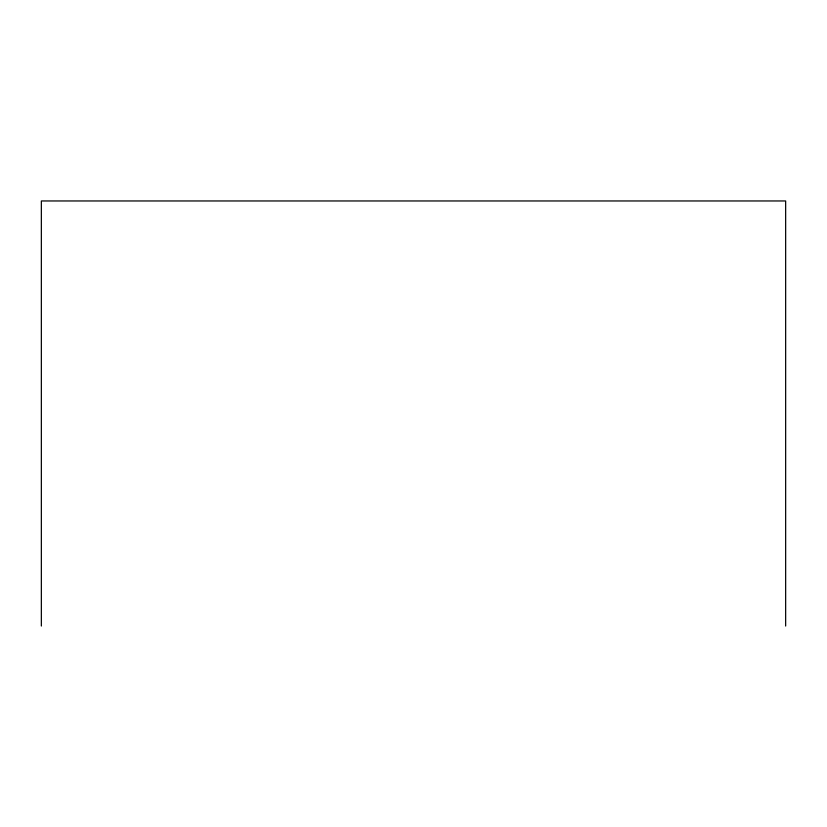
<?xml version="1.0" encoding="UTF-8"?>
<svg xmlns="http://www.w3.org/2000/svg" width="827" height="827" viewBox="0 0 827 827"><rect width="100%" height="100%" fill="white"/><g stroke="black" fill="none" stroke-linecap="round" stroke-linejoin="round"><path stroke-width="1.24" d="M785.65 626.039L785.65 200.961L41.35 200.961L41.35 626.039"/></g></svg>
